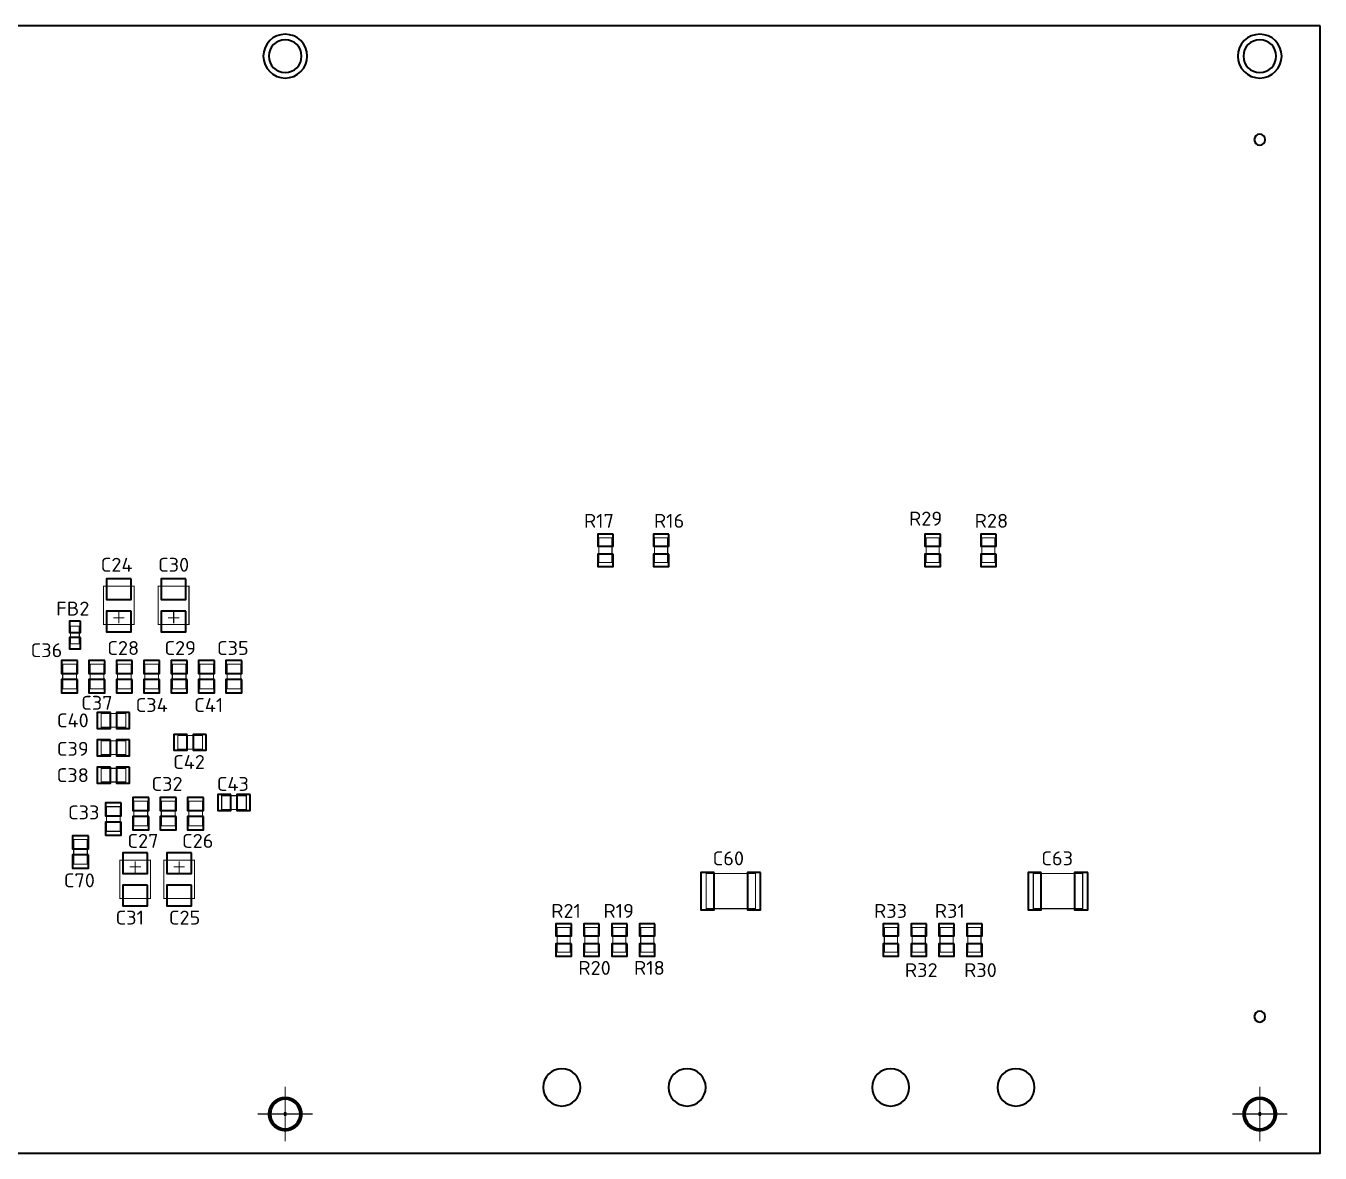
# Model space of a CAD drawing. Header units: millimetres. Extents: x 1127 to 1496, y -2533 to -2276.
# Drawn here: x 1349.6 to 1467.7, y -2533.2 to -2430.3 of the extents above; entities that cross this region are included whole.
import ezdxf
from ezdxf.enums import TextEntityAlignment as Align

# ---------------------------------------------------------------- set-up
doc = ezdxf.new("R2010")
doc.units = ezdxf.units.MM
doc.layers.get('0').update_dxf_attribs({"color": 250})
doc.layers.add('BOARD', color=173, linetype='Continuous', lineweight=35)
doc.layers.add('BOTTOM', color=7, linetype='Continuous', lineweight=35)
doc.styles.get("Standard").update_dxf_attribs({"font": 'txt.shx'})

# ---------------------------------------------------------------- blocks, each defined once
blk = doc.blocks.new('FIGURE_CIRCLE')
blk.add_circle((0, 0), 0.5)
blk = doc.blocks.new('FIGURE_SQUARE')
blk.add_lwpolyline([(-0.5, -0.5), (-0.5, 0.5), (0.5, 0.5), (0.5, -0.5)], close=True)

msp = doc.modelspace()

# ---------------------------------------------------------------- linework, layer by layer
at = {"layer": 'BOARD'}
msp.add_lwpolyline([(1467.65, -2430.31), (1234.4, -2430.31), (1234.4, -2533.18), (1467.65, -2533.18)], close=True, dxfattribs=at)
at = {"layer": 'BOTTOM', "const_width": 0.1}
for points in [[(1401.86, -2477.03), (1403.06, -2477.03), (1403.06, -2479.28), (1401.86, -2479.28), (1401.86, -2477.03)], [(1406.94, -2477.03), (1408.14, -2477.03), (1408.14, -2479.28), (1406.94, -2479.28), (1406.94, -2477.03)], [(1431.71, -2477.03), (1432.91, -2477.03), (1432.91, -2479.28), (1431.71, -2479.28), (1431.71, -2477.03)], [(1436.79, -2477.03), (1437.99, -2477.03), (1437.99, -2479.28), (1436.79, -2479.28), (1436.79, -2477.03)], [(1356.67, -2481.44), (1359.47, -2481.44), (1359.47, -2484.94), (1356.67, -2484.94), (1356.67, -2481.44)], [(1361.67, -2481.44), (1364.47, -2481.44), (1364.47, -2484.94), (1361.67, -2484.94), (1361.67, -2481.44)], [(1358.07, -2484.82), (1358.07, -2483.81)], [(1363.07, -2484.82), (1363.07, -2483.81)], [(1353.67, -2485.08), (1354.47, -2485.08), (1354.47, -2486.7), (1353.67, -2486.7), (1353.67, -2485.08)], [(1357.57, -2484.32), (1358.58, -2484.32)], [(1362.57, -2484.32), (1363.58, -2484.32)], [(1354.2, -2490.81), (1352.95, -2490.81), (1352.95, -2488.56), (1354.2, -2488.56), (1354.2, -2490.81)], [(1356.7, -2490.81), (1355.45, -2490.81), (1355.45, -2488.56), (1356.7, -2488.56), (1356.7, -2490.81)], [(1359.2, -2490.81), (1357.95, -2490.81), (1357.95, -2488.56), (1359.2, -2488.56), (1359.2, -2490.81)], [(1361.7, -2490.81), (1360.45, -2490.81), (1360.45, -2488.56), (1361.7, -2488.56), (1361.7, -2490.81)], [(1364.2, -2490.81), (1362.95, -2490.81), (1362.95, -2488.56), (1364.2, -2488.56), (1364.2, -2490.81)], [(1366.7, -2490.81), (1365.45, -2490.81), (1365.45, -2488.56), (1366.7, -2488.56), (1366.7, -2490.81)], [(1369.2, -2490.81), (1367.95, -2490.81), (1367.95, -2488.56), (1369.2, -2488.56), (1369.2, -2490.81)], [(1358.7, -2493.06), (1358.7, -2494.31), (1356.45, -2494.31), (1356.45, -2493.06), (1358.7, -2493.06)], [(1358.7, -2495.56), (1358.7, -2496.81), (1356.45, -2496.81), (1356.45, -2495.56), (1358.7, -2495.56)], [(1363.45, -2496.31), (1363.45, -2495.06), (1365.7, -2495.06), (1365.7, -2496.31), (1363.45, -2496.31)], [(1358.7, -2498.06), (1358.7, -2499.31), (1356.45, -2499.31), (1356.45, -2498.06), (1358.7, -2498.06)], [(1367.45, -2501.81), (1367.45, -2500.56), (1369.7, -2500.56), (1369.7, -2501.81), (1367.45, -2501.81)], [(1356.95, -2501.56), (1358.2, -2501.56), (1358.2, -2503.81), (1356.95, -2503.81), (1356.95, -2501.56)], [(1359.45, -2501.06), (1360.7, -2501.06), (1360.7, -2503.31), (1359.45, -2503.31), (1359.45, -2501.06)], [(1361.95, -2501.06), (1363.2, -2501.06), (1363.2, -2503.31), (1361.95, -2503.31), (1361.95, -2501.06)], [(1364.45, -2501.06), (1365.7, -2501.06), (1365.7, -2503.31), (1364.45, -2503.31), (1364.45, -2501.06)], [(1353.95, -2504.56), (1355.2, -2504.56), (1355.2, -2506.81), (1353.95, -2506.81), (1353.95, -2504.56)], [(1360.97, -2509.94), (1358.17, -2509.94), (1358.17, -2506.44), (1360.97, -2506.44), (1360.97, -2509.94)], [(1364.97, -2509.94), (1362.17, -2509.94), (1362.17, -2506.44), (1364.97, -2506.44), (1364.97, -2509.94)], [(1360.08, -2507.06), (1359.07, -2507.06)], [(1359.57, -2506.55), (1359.57, -2507.57)], [(1364.08, -2507.06), (1363.07, -2507.06)], [(1363.57, -2506.55), (1363.57, -2507.57)], [(1411.64, -2510.87), (1411.64, -2507.67), (1416.14, -2507.67), (1416.14, -2510.87), (1411.64, -2510.87)], [(1441.49, -2510.87), (1441.49, -2507.67), (1445.99, -2507.67), (1445.99, -2510.87), (1441.49, -2510.87)], [(1399.25, -2514.84), (1398.05, -2514.84), (1398.05, -2512.59), (1399.25, -2512.59), (1399.25, -2514.84)], [(1401.79, -2514.84), (1400.59, -2514.84), (1400.59, -2512.59), (1401.79, -2512.59), (1401.79, -2514.84)], [(1404.33, -2514.84), (1403.13, -2514.84), (1403.13, -2512.59), (1404.33, -2512.59), (1404.33, -2514.84)], [(1406.87, -2514.84), (1405.67, -2514.84), (1405.67, -2512.59), (1406.87, -2512.59), (1406.87, -2514.84)], [(1429.1, -2514.84), (1427.9, -2514.84), (1427.9, -2512.59), (1429.1, -2512.59), (1429.1, -2514.84)], [(1431.64, -2514.84), (1430.44, -2514.84), (1430.44, -2512.59), (1431.64, -2512.59), (1431.64, -2514.84)], [(1434.18, -2514.84), (1432.98, -2514.84), (1432.98, -2512.59), (1434.18, -2512.59), (1434.18, -2514.84)], [(1436.72, -2514.84), (1435.52, -2514.84), (1435.52, -2512.59), (1436.72, -2512.59), (1436.72, -2514.84)], [(1373.25, -2527.11), (1373.25, -2532.11)], [(1462.15, -2527.11), (1462.15, -2532.11)], [(1370.75, -2529.61), (1375.75, -2529.61)], [(1459.65, -2529.61), (1464.65, -2529.61)]]:
    msp.add_lwpolyline(points, dxfattribs=at)
at = {"layer": 'BOTTOM', "const_width": 0.2}
for points in [[(1373.25, -2531.11, -1), (1373.25, -2528.11, -1), (1373.25, -2531.11)], [(1462.15, -2531.11, -1), (1462.15, -2528.11, -1), (1462.15, -2531.11)]]:
    msp.add_lwpolyline(points, format="xyb", dxfattribs=at)

# ---------------------------------------------------------------- block references
at = {"layer": 'BOTTOM', "rotation": 89.99999999999999}
for name, p, xscale, yscale in [('FIGURE_CIRCLE', (1373.25, -2433.07), -4, 4), ('FIGURE_CIRCLE', (1373.25, -2433.07), -3, 3), ('FIGURE_CIRCLE', (1462.15, -2433.07), -4, 4), ('FIGURE_CIRCLE', (1462.15, -2433.07), -3, 3), ('FIGURE_SQUARE', (1402.46, -2477.23), -1.1, 1.4), ('FIGURE_SQUARE', (1407.54, -2477.23), -1.1, 1.4), ('FIGURE_SQUARE', (1432.31, -2477.23), -1.1, 1.4), ('FIGURE_SQUARE', (1437.39, -2477.23), -1.1, 1.4), ('FIGURE_SQUARE', (1402.46, -2479.08), -1.1, 1.4), ('FIGURE_SQUARE', (1407.54, -2479.08), -1.1, 1.4), ('FIGURE_SQUARE', (1432.31, -2479.08), -1.1, 1.4), ('FIGURE_SQUARE', (1437.39, -2479.08), -1.1, 1.4), ('FIGURE_SQUARE', (1358.07, -2481.71), -1.9, 2.25), ('FIGURE_SQUARE', (1363.07, -2481.71), -1.9, 2.25), ('FIGURE_SQUARE', (1358.07, -2484.66), -1.9, 2.25), ('FIGURE_SQUARE', (1363.07, -2484.66), -1.9, 2.25), ('FIGURE_SQUARE', (1353.57, -2488.81), -1.2, 1.45), ('FIGURE_SQUARE', (1356.07, -2488.81), -1.2, 1.45), ('FIGURE_SQUARE', (1358.57, -2488.81), -1.2, 1.45), ('FIGURE_SQUARE', (1361.07, -2488.81), -1.2, 1.45), ('FIGURE_SQUARE', (1363.57, -2488.81), -1.2, 1.45), ('FIGURE_SQUARE', (1366.07, -2488.81), -1.2, 1.45), ('FIGURE_SQUARE', (1368.57, -2488.81), -1.2, 1.45), ('FIGURE_SQUARE', (1353.57, -2490.56), -1.2, 1.45), ('FIGURE_SQUARE', (1356.07, -2490.56), -1.2, 1.45), ('FIGURE_SQUARE', (1358.57, -2490.56), -1.2, 1.45), ('FIGURE_SQUARE', (1361.07, -2490.56), -1.2, 1.45), ('FIGURE_SQUARE', (1363.57, -2490.56), -1.2, 1.45), ('FIGURE_SQUARE', (1366.07, -2490.56), -1.2, 1.45), ('FIGURE_SQUARE', (1368.57, -2490.56), -1.2, 1.45), ('FIGURE_SQUARE', (1356.7, -2493.69), -1.45, 1.2), ('FIGURE_SQUARE', (1358.45, -2493.69), -1.45, 1.2), ('FIGURE_SQUARE', (1356.7, -2496.19), -1.45, 1.2), ('FIGURE_SQUARE', (1358.45, -2496.19), -1.45, 1.2), ('FIGURE_SQUARE', (1363.7, -2495.69), -1.45, 1.2), ('FIGURE_SQUARE', (1365.45, -2495.69), -1.45, 1.2), ('FIGURE_SQUARE', (1356.7, -2498.69), -1.45, 1.2), ('FIGURE_SQUARE', (1358.45, -2498.69), -1.45, 1.2), ('FIGURE_SQUARE', (1367.7, -2501.19), -1.45, 1.2), ('FIGURE_SQUARE', (1369.45, -2501.19), -1.45, 1.2), ('FIGURE_SQUARE', (1357.57, -2501.81), -1.2, 1.45), ('FIGURE_SQUARE', (1360.07, -2501.31), -1.2, 1.45), ('FIGURE_SQUARE', (1362.57, -2501.31), -1.2, 1.45), ('FIGURE_SQUARE', (1365.07, -2501.31), -1.2, 1.45), ('FIGURE_SQUARE', (1360.07, -2503.06), -1.2, 1.45), ('FIGURE_SQUARE', (1362.57, -2503.06), -1.2, 1.45), ('FIGURE_SQUARE', (1365.07, -2503.06), -1.2, 1.45), ('FIGURE_SQUARE', (1357.57, -2503.56), -1.2, 1.45), ('FIGURE_SQUARE', (1354.57, -2504.81), -1.2, 1.45), ('FIGURE_SQUARE', (1354.57, -2506.56), -1.2, 1.45), ('FIGURE_SQUARE', (1359.57, -2506.71), -1.9, 2.25), ('FIGURE_SQUARE', (1363.57, -2506.71), -1.9, 2.25), ('FIGURE_SQUARE', (1411.77, -2509.27), -3.399999999999999, 1.2), ('FIGURE_SQUARE', (1416.02, -2509.27), -3.399999999999999, 1.2), ('FIGURE_SQUARE', (1441.61, -2509.27), -3.399999999999999, 1.2), ('FIGURE_SQUARE', (1445.86, -2509.27), -3.399999999999999, 1.2), ('FIGURE_SQUARE', (1359.57, -2509.66), -1.9, 2.25), ('FIGURE_SQUARE', (1363.57, -2509.66), -1.9, 2.25), ('FIGURE_SQUARE', (1398.65, -2512.79), -1.1, 1.4), ('FIGURE_SQUARE', (1401.19, -2512.79), -1.1, 1.4), ('FIGURE_SQUARE', (1403.73, -2512.79), -1.1, 1.4), ('FIGURE_SQUARE', (1406.27, -2512.79), -1.1, 1.4), ('FIGURE_SQUARE', (1428.5, -2512.79), -1.1, 1.4), ('FIGURE_SQUARE', (1431.04, -2512.79), -1.1, 1.4), ('FIGURE_SQUARE', (1433.58, -2512.79), -1.1, 1.4), ('FIGURE_SQUARE', (1436.12, -2512.79), -1.1, 1.4), ('FIGURE_SQUARE', (1398.65, -2514.64), -1.1, 1.4), ('FIGURE_SQUARE', (1401.19, -2514.64), -1.1, 1.4), ('FIGURE_SQUARE', (1403.73, -2514.64), -1.1, 1.4), ('FIGURE_SQUARE', (1406.27, -2514.64), -1.1, 1.4), ('FIGURE_SQUARE', (1428.5, -2514.64), -1.1, 1.4), ('FIGURE_SQUARE', (1431.04, -2514.64), -1.1, 1.4), ('FIGURE_SQUARE', (1433.58, -2514.64), -1.1, 1.4), ('FIGURE_SQUARE', (1436.12, -2514.64), -1.1, 1.4), ('FIGURE_CIRCLE', (1398.48, -2527.18), -3.399999999999999, 3.399999999999999), ('FIGURE_CIRCLE', (1398.48, -2527.18), -3.399999999999999, 3.399999999999999), ('FIGURE_CIRCLE', (1409.91, -2527.18), -3.399999999999999, 3.399999999999999), ('FIGURE_CIRCLE', (1409.91, -2527.18), -3.399999999999999, 3.399999999999999), ('FIGURE_CIRCLE', (1428.48, -2527.18), -3.399999999999999, 3.399999999999999), ('FIGURE_CIRCLE', (1428.48, -2527.18), -3.399999999999999, 3.399999999999999), ('FIGURE_CIRCLE', (1439.91, -2527.18), -3.399999999999999, 3.399999999999999), ('FIGURE_CIRCLE', (1439.91, -2527.18), -3.399999999999999, 3.399999999999999), ('FIGURE_CIRCLE', (1373.25, -2529.61), -2.7, 2.7), ('FIGURE_CIRCLE', (1462.15, -2529.61), -2.7, 2.7), ('FIGURE_CIRCLE', (1373.25, -2529.61), -0.2, 0.2), ('FIGURE_CIRCLE', (1462.15, -2529.61), -0.2, 0.2)]:
    msp.add_blockref(name, p, dxfattribs=dict(at, xscale=xscale, yscale=yscale))
for name, p, xscale in [('FIGURE_CIRCLE', (1462.15, -2440.69), -1), ('FIGURE_SQUARE', (1354.07, -2485.14), -1.025), ('FIGURE_SQUARE', (1354.07, -2486.64), -1.025), ('FIGURE_CIRCLE', (1462.15, -2520.72), -1)]:
    msp.add_blockref(name, p, dxfattribs=dict(at, xscale=xscale))

# ---------------------------------------------------------------- texts
at = {"layer": 'BOTTOM', "width": 1.019685}
for s, p in [('R17', (1401.87, -2476.11)), ('R16', (1408.27, -2476.11)), ('R29', (1431.67, -2475.91)), ('R28', (1437.67, -2476.11)), ('C24', (1357.87, -2480.12)), ('C30', (1363.07, -2480.12)), ('FB2', (1353.87, -2484.12)), ('C36', (1351.47, -2487.92)), ('C28', (1358.47, -2487.72)), ('C29', (1363.67, -2487.72)), ('C35', (1368.47, -2487.72)), ('C37', (1356.07, -2492.72)), ('C34', (1361.07, -2492.92)), ('C41', (1366.27, -2492.92)), ('C40', (1353.87, -2494.32)), ('C39', (1353.87, -2496.92)), ('C42', (1364.47, -2498.12)), ('C38', (1353.87, -2499.32)), ('C32', (1362.47, -2500.12)), ('C43', (1368.47, -2500.12)), ('C33', (1354.87, -2502.72)), ('C27', (1360.27, -2505.32)), ('C26', (1365.27, -2505.32)), ('C60', (1413.67, -2506.91)), ('C63', (1443.67, -2506.91)), ('C70', (1354.47, -2508.92)), ('C31', (1359.07, -2512.32)), ('C25', (1364.07, -2512.32)), ('R21', (1398.87, -2511.71)), ('R19', (1403.67, -2511.71)), ('R33', (1428.47, -2511.71)), ('R31', (1433.87, -2511.71)), ('R20', (1401.47, -2516.91)), ('R18', (1406.47, -2516.91)), ('R32', (1431.27, -2517.11)), ('R30', (1436.67, -2517.11))]:
    msp.add_text(s, height=1.27, dxfattribs=at).set_placement(p, align=Align.CENTER)

doc.saveas('drawing.dxf')
